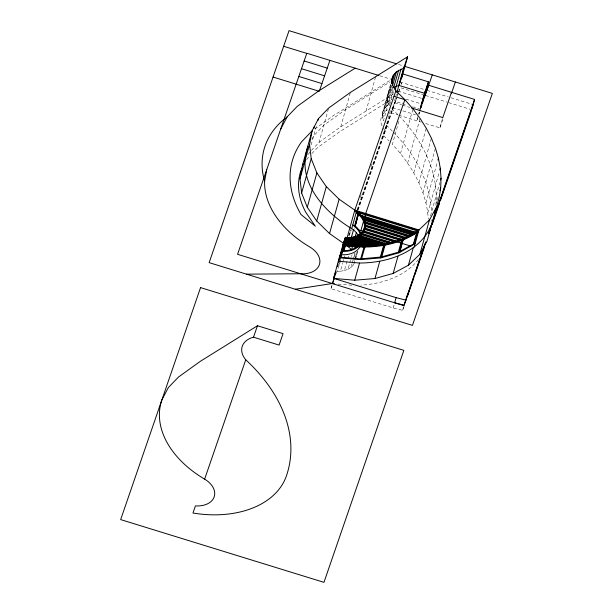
<?xml version="1.0" encoding="UTF-8"?>
<svg xmlns="http://www.w3.org/2000/svg" width="613" height="613" viewBox="0 0 613 613"><rect width="100%" height="100%" fill="white"/><g stroke="black" fill="none" stroke-linecap="round" stroke-linejoin="round"><path stroke-width="0.46" stroke-dasharray="3.06 2.3" d="M392.795 87.207L383.462 120.654C381.884 117.137 381.815 112.915 383.792 109.543L390.864 84.234M431.115 221.462L431.184 219.676M435.881 205.171C438.877 172.023 422.288 140.369 400.082 116.853M311.159 144.837L316.714 124.952M311.427 150.338L319.044 142.423L328.384 108.968M319.044 142.423L340.797 126.761L350.391 92.41M366.068 111.022L375.662 76.663M404.097 306.102L402.641 310.339L393.232 307.956L331.02 288.746L331.978 285.313M382.343 113.757L390.673 83.92M382.274 116.018L390.856 85.284M383.792 109.543L385.148 107.681L391.462 85.077M382.65 118.332L391.991 84.885M336.866 271.26L340.345 271.237L342.613 263.1M342.866 262.195L343.625 259.483M343.878 258.579L344.636 255.866M385.148 107.681L386.895 106.018L392.19 87.031M393.025 90.126L388.987 104.593L386.895 106.018M389.738 104.854L394.282 88.586M340.345 271.237L344.414 270.548L347.441 259.705M347.694 258.801L348.452 256.088M357.042 210.144L386.313 125.144L390.351 110.677M386.596 125.42L383.715 135.726L389.063 141.021M395.354 98.042L394.09 102.563L401.645 104.892M395.607 97.138L396.611 93.521M344.414 270.548L348.023 269.245L349.54 263.82M349.793 262.916L350.552 260.203M351.555 256.586L352.061 254.778M396.45 98.095L395.492 101.528L407.216 105.145M401.216 84.257L401.699 82.533L424.242 89.498M348.023 269.245L351.027 267.368L352.038 263.751M352.291 262.847L353.05 260.134M353.303 259.23L355.065 252.901M355.111 257.636L354.927 256.042L355.938 252.433M351.027 267.368L353.295 265.008L354.559 260.487M354.812 259.583L356.835 252.349M355.793 257.414L357.563 251.085M355.494 259.537L357.77 251.399M398.818 121.366L392.404 144.331C411.499 164.805 426.694 190.75 428.303 219.239M400.488 153.564L412.963 108.907M418.005 116.47L416.802 120.769L417.714 118.125M418.717 113.895L419.2 112.179M407.63 163.096L420.097 118.432M413.783 172.851L426.25 128.186M418.909 182.774L431.376 138.117M425.69 123.512L439.904 127.895L442.785 117.589M422.97 192.796L435.184 149.043M393.232 307.956L394.197 304.515M425.951 202.865L437.406 161.824M427.82 212.91L439.031 172.766M402.641 310.339L403.599 306.898M430.495 215.991L439.782 182.72M436.387 203.363L437.146 200.65M437.391 199.746L438.402 196.129M360.275 197.493L361.21 194.781M370.865 166.744L371.8 164.031M348.552 235.882L350.736 229.546M357.594 209.623L394.427 102.662L391.554 112.968L397.86 114.922M338.69 265.483L340.874 259.146M349.295 234.702L350.851 230.174M357.716 210.251L396.327 98.134M397.232 95.505L398.121 92.915M398.419 92.05L399.906 87.728M401.101 84.265L401.699 82.533M331.02 288.746L332.269 285.129M336.322 273.352L341.311 258.87M349.103 236.227L351.287 229.89M358.145 209.975L397.278 96.341M397.576 95.475L398.473 92.877M398.772 92.011L400.258 87.69L422.801 94.647M354.199 229.308L354.406 228.695M418.848 113.849L419.453 112.095M418.924 114.6L420.441 110.202M439.904 127.895L442.977 118.976M312.002 139.013L313.687 135.802L323.84 125.244L345.594 109.581L390.044 81.904M308.048 154.583L310.791 150.997M306.607 159.74L309.35 156.154M353.295 265.008L354.735 262.249M311.894 153.511L317.611 147.572L339.357 131.918L391.799 99.252M391.684 88.839C386.374 92.724 385.784 100.57 389.485 105.758M314.898 128.945L333.541 115.52L390.772 79.874M340.797 126.761L394.036 93.605M338.138 284.08L352.345 285.283M398.519 64.442L403.078 65.852M379.723 75.751L390.634 79.123M426.947 90.333L448.272 96.915M450.938 97.735L472.263 104.317M425.506 95.482L446.839 102.064M448.609 102.616L469.941 109.198M398.029 91.115L421.79 98.448M405.952 99.16L419.476 103.336M412.626 106.815L418.94 108.762M402.312 105.099L409.76 107.398M392.649 107.712L415.537 114.777M398.764 115.198L421.246 122.14M391.753 108.601L398.159 114.945M386.313 125.144L392.611 131.381M393.278 132.04C414.388 153.549 430.61 181.823 431.452 212.55M385.156 130.569L384.872 130.293A24.114 16.29 15.6 0 1 383.248 128.094M353.985 253.652L354.927 256.042M418.441 259.452A95.237 64.342 15.6 0 1 360.812 285.152M382.022 125.803A24.114 16.29 15.6 0 1 380.903 118.907L382.359 114.7A24.114 16.29 15.6 0 1 387.554 109.75"/><path stroke-width="0.92" d="M350.988 244.756L343.127 244.189L333.533 278.409L354.735 280.21L374.964 278.524L393.171 273.444L408.411 265.222L419.882 254.295L427 241.231L439.184 197.578L440.678 187.992L441.046 178.199L440.287 168.246L438.418 158.208L435.437 148.139L431.376 138.117L426.25 128.186L420.097 118.432L412.963 108.907L404.879 99.674L395.906 90.785L393.048 86.303L392.243 83.981L391.937 79.399L393.385 75.192L396.481 71.667L403.683 68.204L407.622 56.764L350.391 92.41L328.637 108.072L318.476 118.623L312.04 130.929L302.447 165.28L299.987 178.82L301.627 193.011L307.282 207.263L316.722 220.979L329.541 233.568L348.705 246.962L351.563 249.782L352.575 246.165M353.977 245.683L354.237 244.334L344.108 241.2L343.701 242.51L353.977 245.683L354.237 244.334M362.191 246.748L363.685 247.208L363.754 246.549M364.137 245.169L363.877 246.526L344.391 240.511L344.797 239.2L364.137 245.169L363.685 247.208M429.598 231.929L430.272 227.576M434.395 214.757L435.069 210.397M246.449 274.157L300.608 273.766A22.191 14.988 15.6 0 0 319.35 264.747A22.191 14.988 15.6 0 0 309.818 247.008A98.869 66.794 15.6 0 1 264.601 181.318L266.716 169.694M299.987 178.82L309.58 144.461L312.04 130.929M355.9 236.947C361.21 235.461 365.555 230.794 365.808 225.155L405.147 237.3L404.741 238.603L365.501 226.488M313.772 128.462L314.277 126.653M317.978 120.432L318.476 118.623M301.627 193.011L311.212 158.66L309.58 144.461M307.282 207.263L316.875 172.912L311.212 158.66M316.722 220.979L326.308 186.628L316.875 172.912M329.541 233.568L339.135 199.217L326.308 186.628M335.763 273.007L332.461 283.597L334.33 278.164M337.257 266.747L338.008 264.034M338.514 262.226L339.273 259.514M339.778 257.705L340.537 254.993M340.889 253.621L345.448 237.3L369.493 244.725L369.156 246.794M343.954 244.863L340.506 257.23L339.479 257.238M344.437 243.484L344.835 242.173M345.119 241.476L345.318 240.794M340.414 258.134L345.993 238.963L345.065 238.679M346.184 238.273L346.376 237.591M345.203 244.51L354.797 210.152L395.906 90.785M391.431 81.207L392.443 77.23M391.37 82.426L393.385 75.192M391.362 83.475L391.868 81.667M391.968 83.268L394.741 73.322M351.739 228.557L356.345 212.06L418.219 231.162L417.422 230.687M349.931 237.56L349.739 238.25L373.961 245.729L374.106 244.342L351.471 237.354L349.931 237.56L374.152 245.039M392.695 85.222L396.481 71.667M348.705 246.962L353.502 229.783C325.518 213.332 295.274 181.793 307.987 146.683M361.042 238.61A22.191 14.988 15.6 0 0 354.46 226.35L357.908 213.983L356.153 212.749L357.594 213.194M361.999 238.764A23.164 15.647 15.6 0 0 355.126 225.967L358.697 212.044L356.958 210.818L356.766 211.508C361.563 214.642 365.586 219.768 365.639 225.707M354.965 226.565L359.011 212.205L354.919 226.856M398.58 70.242L393.784 87.414L398.887 85.383L424.48 93.283L428.418 81.835L402.825 73.935L398.887 85.383M353.716 238.288L354.099 236.909L355.233 236.572L379.056 243.928L379.095 244.625L378.903 245.315L353.908 237.599M395.193 89.873L400.994 69.077M354.85 237.951L355.233 236.572M353.08 244.357L356.36 232.611L353.502 229.783M361.999 217.186L362.383 215.807L414.917 232.028L414.511 233.331L362.789 217.362M396.864 92.617L403.683 68.204M399.707 83L404.503 65.829M362.597 218.052L362.98 216.68L362.383 215.807M401.561 78.456L407.622 56.764M357.44 237.009L357.823 235.637L358.674 235.216L384.872 243.3L384.811 244.717L357.632 236.327M354.927 248.334L358.467 235.836M358.482 235.905L358.674 235.216M360.881 230.687L363.655 220.741M364.16 218.933L365.425 214.42M363.938 220.205L364.321 218.826L412.066 233.568L411.875 234.25M364.321 218.826L364.436 220.297L411.66 234.871L412.066 233.568M360.567 235.177L361.586 233.315L389.638 241.974L389.807 242.702L389.607 243.392L360.758 234.488M357.954 245.2L359.724 238.871L360.084 242.043M361.379 233.936C360.436 236.718 356.391 237.055 354.099 238.219M361.394 234.005L361.586 233.315M365.294 222.68L365.486 221.99L408.764 235.346L408.572 236.036L365.57 222.703L365.486 221.99M365.187 224.074L365.57 222.703M362.965 232.856L363.815 230.94L395.224 240.633L394.818 241.936L363.157 232.166M363.815 230.94L363.371 232.434L361.793 234.074M365.425 226.526L365.808 225.155M400.527 240.342L400.879 239.177L365.256 228.182L364.95 228.772L364.758 229.461L400.527 240.342L400.687 239.867M365.31 227.178L365.693 225.806M365.064 228.871L365.256 228.182M354.735 280.21L359.532 263.031C387.715 262.931 420.61 252.502 431.79 224.059M367.363 246.242L367.746 244.871M345.042 238.61L369.348 246.112L369.493 244.725M372.359 244.487L372.168 245.169L369.302 245.415M373.723 245.713L374.106 244.342M377.309 244.074L377.118 244.763L373.915 245.024L373.961 245.729M378.903 245.315L379.056 243.928M424.48 93.283L419.683 110.463L428.387 85.176L474.592 99.436L471.956 108.884M420.395 108.378L425.192 91.199M422.426 103.313L428.418 81.835M383.102 244.932L383.485 243.56M383.531 245.759L380.321 257.245L380.719 257.912L398.925 252.832L415.116 243.698M384.098 243.813L384.29 243.123M427.184 89.475L428.387 85.176M374.964 278.524L379.761 261.345M384.811 244.717L384.872 243.3M381.623 255.284L382.366 252.602M382.841 250.932L383.569 248.326M381.531 257.682L385.179 244.633L384.788 243.974M388.09 243.675L388.473 242.296M389.638 241.974L389.447 242.656L400.097 239.683L400.289 239.001M393.492 241.53L393.684 240.84M394.657 241.208L394.849 240.518M398.741 240.694L398.933 240.012M399.009 240.625L399.201 239.936M401.546 240.725L398.343 252.211L382.037 256.763M393.171 273.444L397.967 256.265M403.454 238.955L403.837 237.576M404.641 237.139L404.258 238.518L407.063 237.001L407.446 235.63M365.379 223.385L408.358 236.656L408.549 235.967M410.365 235.223L410.756 233.844M411.66 234.871L411.852 234.189L364.628 219.607M413.223 233.683L413.606 232.304M333.893 278.44L396.113 297.65L394.672 302.799L404.074 305.182L424.855 243.867M418.763 230.649L417.805 231.553L414.166 244.61L413.361 244.135L417.238 230.863M417.43 230.174L417.047 231.545L418.028 231.852L418.411 230.473L429.475 219.944L436.586 206.88M417.752 230.879L413.691 244.326L413.997 244.035M408.411 265.222L413.208 248.043M418.181 230.465L418.373 229.783M437.912 160.016L438.418 158.208M414.158 247.139L418.955 229.959L354.797 210.152L339.135 199.217M439.782 170.054L440.287 168.246M405.208 302.699L407.844 293.252M419.882 254.295L429.475 219.944M440.54 180.007L441.046 178.199M439.919 190.704L440.678 187.992M429.636 230.319L428.671 233.752L473.152 104.593M329.917 60.38L319.266 91.314L273.061 77.046M245.744 359.77A178.483 120.585 15.6 0 1 286.424 475.857A95.237 64.342 15.6 0 1 192.965 513.035L195.424 505.894A22.191 14.988 15.6 0 0 214.167 496.875A22.191 14.988 15.6 0 0 204.635 479.136L245.744 359.77A24.114 16.29 15.6 0 1 253.521 337.188L257.46 325.741L283.053 333.641L279.107 345.088L253.521 337.188M345.448 237.3L342.935 244.74C368.421 248.464 395.883 246.15 417.805 231.553M345.203 238.288L342.736 245.43C368.229 249.154 395.691 246.84 417.614 232.243L418.028 231.852L417.445 231.668M341.219 252.181L339.288 257.797L360.49 259.598L380.719 257.912L384.366 244.855L383.968 244.189L378.865 244.618M341.748 250.656L341.61 251.046L342.537 251.33L340.506 257.23L360.298 258.916L381.133 257.016M340.552 254.77L338.33 261.23L359.532 263.031M344.146 244.181L345.334 240.863M333.533 278.409L335.686 272.157M343.249 251.276L345.119 245.844M343.993 250.089L345.556 245.568M365.677 213.516L404.879 99.674L393.998 96.318M363.946 247.231L364.176 246.549L360.49 259.598L360.735 258.878M364.827 247.154L365.072 246.457L361.379 259.521L361.624 258.801M420.97 107.689L421.882 105.045M424.863 96.387L426.947 90.333M427.246 89.467L432.272 74.863M394.818 241.936L395.224 240.633M400.879 239.177L400.718 239.66L364.95 228.772M451.49 92.31L442.785 117.589L411.453 107.919M451.528 93.168L455.375 81.996M404.741 238.603L405.147 237.3M408.358 236.656L408.764 235.346M414.511 233.331L414.917 232.028M430.111 228.603L474.592 99.436M425.889 241.836L403.913 305.649L237.576 254.303L306.814 53.247L378.811 75.476M407.752 295.481L413.936 277.52M414.863 274.823L424.449 246.993M432.211 224.458L439.368 203.685M440.609 200.068L471.09 111.551M280.647 129.236L287.091 116.93L297.244 106.371L318.998 90.709L355.18 68.181M302.447 165.28L303.19 163.855M302.5 167.587L301.006 170.437A98.869 66.794 15.6 0 0 305.841 212.42L315.281 226.128L300.975 214.496A127.879 86.395 15.6 0 1 301.634 141.741L311.787 131.182M363.793 231.622L364.873 229.561L365.448 226.396L365.103 223.37M413.361 244.135L398.343 252.211L398.925 252.832L402.381 240.465L401.799 239.844M287.091 116.93L282.072 121.022A118.861 80.303 15.6 0 0 263.146 175.211L264.601 181.318M257.46 325.741L200.229 361.386L178.475 377.049L168.322 387.6L161.878 399.906A98.869 66.794 15.6 0 0 204.635 479.136M403.645 238.265L400.726 239.507M404.45 237.829L407.254 236.311M408.066 235.882L410.564 234.534M411.369 234.097L414.219 232.557M414.932 232.174L417.07 231.024M384.68 243.989L388.282 242.986M354.291 237.537L351.28 238.043L351.088 238.725L349.854 238.932M295.282 289.229L332.093 283.566L334.353 283.758M363.946 245.859L367.555 245.56M347.962 238.265L350.046 238.25M344.966 238.97L347.77 238.947M341.51 251.338L346.399 251.299A23.164 15.647 15.6 0 0 357.548 247.269M341.579 254.763L345.441 254.74A23.164 15.647 15.6 0 0 360.459 245.361M354.046 245.016L362.413 245.729M396.113 297.65L405.515 300.025M396.695 63.882L289.037 30.65L209.148 262.64L412.449 325.396L492.339 93.406L404.902 66.419M283.658 46.266L306.761 53.392M304.148 60.978L327.25 68.112M301.489 68.71L324.591 75.843M298.822 76.449L321.925 83.575M358.26 211.968L354.605 210.841L358.099 213.293A22.191 14.988 15.6 0 1 363.662 229.729A22.191 14.988 15.6 0 1 346.276 237.645M358.697 212.044L418.411 230.473M362.98 216.68L414.725 232.718M365.616 225.845L404.955 237.982M373.148 231.369L375.846 232.197M392.91 237.469L395.607 238.296M354.866 225.783L352.705 225.117L354.46 226.35M358.161 229.852L363.601 231.53M374.505 234.894L377.233 235.737M397.224 241.905L410.856 246.112M363.356 231.476L395.033 241.323M360.95 233.798L389.799 242.71M378.589 239.308L381.301 240.143M357.823 235.637L385.002 244.028M367.631 238.725L372.206 240.143M354.099 236.909L379.095 244.625M345.234 237.921L369.539 245.422M344.851 239.292L345.778 239.583M344.583 239.821L364.068 245.836M343.893 241.821L354.168 244.993M343.724 242.579L344.644 242.863M417.147 231.959L417.614 232.243M356.36 232.611L358.467 235.676M358.781 236.48L359.41 238.074M357.908 213.983A22.191 14.988 15.6 0 1 360.237 234.388M355.854 236.856A22.191 14.988 15.6 0 1 353.624 237.568M361.425 241.928A23.164 15.647 15.6 0 1 360.375 244.12M360.996 239.384A22.191 14.988 15.6 0 1 342.629 250.702M345.97 238.894L345.525 240.173L345.97 238.894M403.017 240.066L399.599 252.464L403.017 240.066M200.551 287.604L120.661 519.594L323.963 582.35L403.852 350.36L200.551 287.604"/></g></svg>
